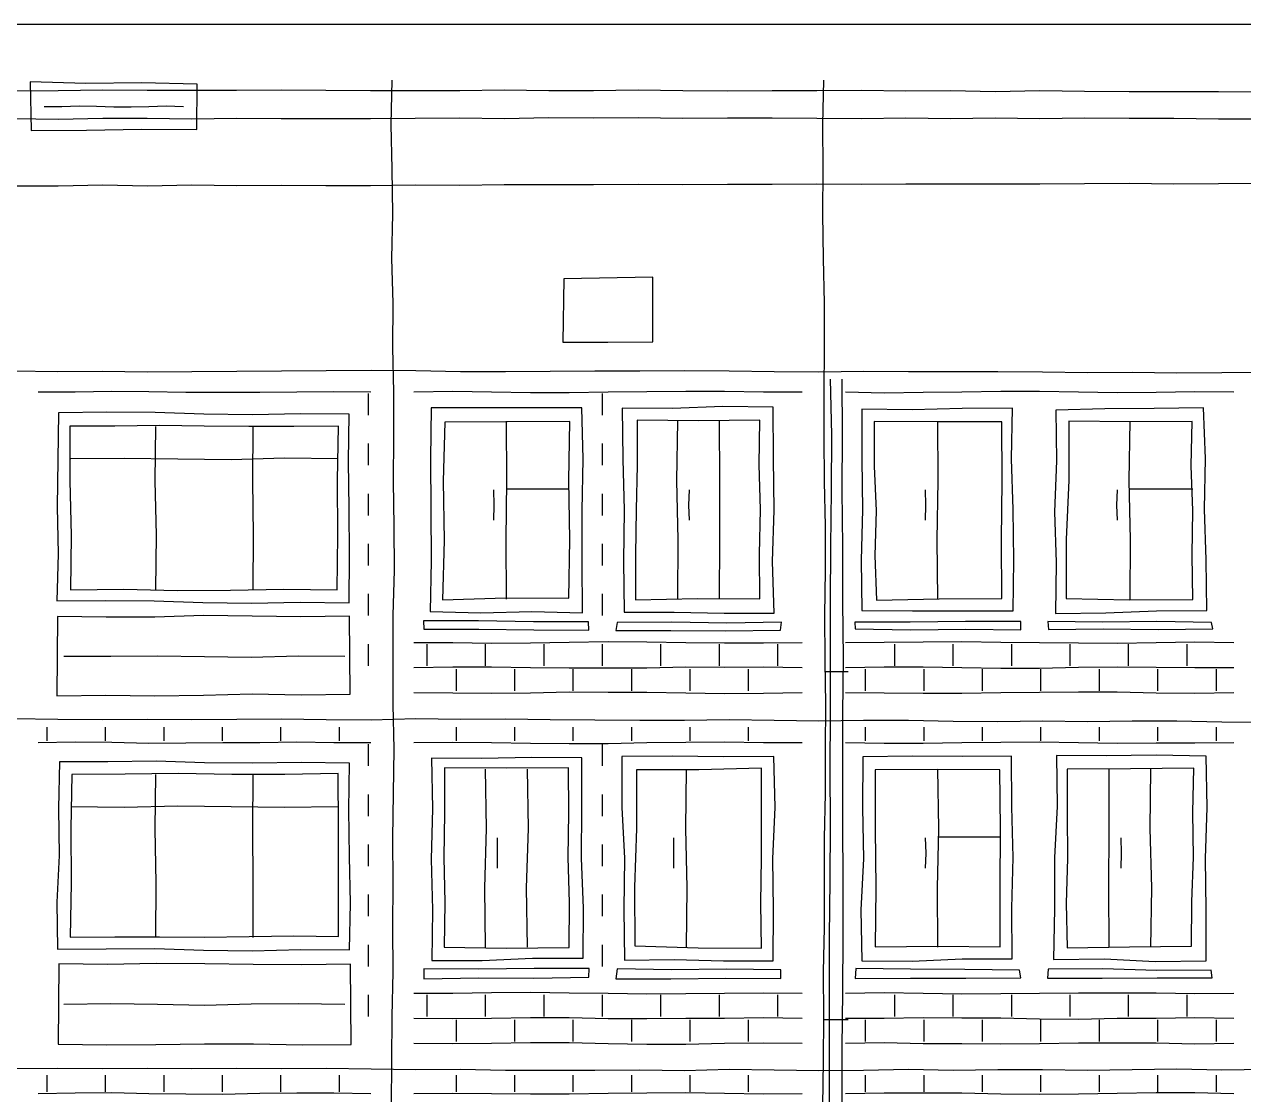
# Model space of a CAD drawing. Header units: millimetres. Extents: x 0 to 320, y 0 to 165.
# Drawn here: x 149.6 to 237.2, y 88.1 to 165 of the extents above; entities that cross this region are included whole.
import ezdxf

# ---------------------------------------------------------------- set-up
doc = ezdxf.new("R2010")
doc.units = ezdxf.units.MM
for name, color, linetype, true_color in [('01_KARKAS', 1, 'Continuous', 0xd62728), ('02_PROYOMY', 5, 'Continuous', 0x1f5fd6), ('03_BALKONY', 3, 'Continuous', 0x2ca02c), ('04_KLADKA', 32, 'Continuous', 0x8c5a2b), ('06_VODOSTOK', 4, 'Continuous', 0x0f9aa0), ('08_KRYSHA', 8, 'Continuous', 0x444444)]:
    doc.layers.add(name, color=color, linetype=linetype, true_color=true_color)

msp = doc.modelspace()

# ---------------------------------------------------------------- linework, layer by layer
at = {"layer": '01_KARKAS'}
for points in [[(240, 165), (236.8, 165), (233.6, 165), (230.4, 165), (227.2, 165), (224, 165), (220.8, 165), (217.6, 165), (214.4, 165), (211.2, 165), (208, 165), (204.8, 165), (201.6, 165), (198.4, 165), (195.2, 165), (192, 165), (188.8, 165), (185.6, 165), (182.4, 165), (179.2, 165), (176, 165), (172.8, 165), (169.6, 165), (166.4, 165), (163.2, 165), (160, 165), (156.8, 165), (153.6, 165), (150.4, 165), (147.2, 165)], [(175.936, 87.306), (175.969, 90.51), (175.996, 93.714), (176.053, 96.918), (176.039, 100.122), (176.066, 103.327), (176.036, 106.531), (176.083, 109.735), (176.136, 112.939), (176.053, 116.143), (176.051, 119.347), (176.05, 122.551), (176.154, 125.755), (176.134, 128.959), (176.088, 132.163), (176.12, 135.367), (176.106, 138.571), (176.042, 141.776), (176.066, 144.98), (175.961, 148.184), (176.042, 151.388), (175.981, 154.592), (175.923, 157.796), (176, 161)], [(206.938, 87.306), (206.98, 90.51), (207.001, 93.714), (206.978, 96.918), (207.04, 100.122), (207.048, 103.327), (207.059, 106.531), (207.12, 109.735), (207.128, 112.939), (207.142, 116.143), (207.108, 119.347), (207.077, 122.551), (207.11, 125.755), (207.119, 128.959), (207.043, 132.163), (207.033, 135.367), (207.013, 138.571), (207.055, 141.776), (207.052, 144.98), (206.965, 148.184), (206.918, 151.388), (206.941, 154.592), (206.936, 157.796), (207, 161)], [(148.742, 140.104), (151.959, 140.061), (155.175, 140.078), (158.392, 140.029), (161.608, 140.063), (164.825, 140.084), (168.041, 140.106), (171.258, 140.131), (174.474, 140.146), (177.691, 140.126), (180.907, 140.071), (184.124, 140.057), (187.34, 140.079), (190.557, 140.104), (193.773, 140.113), (196.99, 140.135), (200.206, 140.099), (203.423, 140.054), (206.639, 140.036), (209.856, 140.087), (213.072, 140.065), (216.289, 140.072), (219.505, 140.067), (222.722, 140.041), (225.938, 139.982), (229.155, 140.009), (232.371, 139.965), (235.588, 139.987), (238.804, 140.02)], [(148.742, 115.12), (151.959, 115.089), (155.175, 115.058), (158.392, 115.076), (161.608, 115.055), (164.825, 115.079), (168.041, 115.116), (171.258, 115.07), (174.474, 115.046), (177.691, 115.13), (180.907, 115.072), (184.124, 115.095), (187.34, 115.047), (190.557, 115.037), (193.773, 115.003), (196.99, 115.009), (200.206, 115.066), (203.423, 115.01), (206.639, 114.953), (209.856, 115.005), (213.072, 115.006), (216.289, 114.932), (219.505, 114.917), (222.722, 114.974), (225.938, 114.918), (229.155, 114.971), (232.371, 114.96), (235.588, 114.886), (238.804, 114.86)], [(148.742, 89.979), (151.959, 90.017), (155.175, 89.979), (158.392, 90.02), (161.608, 89.99), (164.825, 90.004), (168.041, 89.991), (171.258, 89.998), (174.474, 89.949), (177.691, 89.92), (180.907, 89.931), (184.124, 89.865), (187.34, 89.87), (190.557, 89.865), (193.773, 89.887), (196.99, 89.849), (200.206, 89.935), (203.423, 89.877), (206.639, 89.844), (209.856, 89.86), (213.072, 89.936), (216.289, 89.875), (219.505, 89.908), (222.722, 89.922), (225.938, 89.874), (229.155, 89.91), (232.371, 89.958), (235.588, 89.89), (238.804, 89.933)]]:
    msp.add_lwpolyline(points, dxfattribs=at)
at = {"layer": '02_PROYOMY'}
for points in [[(203.369, 137.505), (199.752, 137.537), (196.136, 137.405), (192.519, 137.431)], [(178.802, 137.46), (178.739, 133.797), (178.761, 130.134), (178.78, 126.47), (178.723, 122.807)], [(189.624, 137.446), (186.017, 137.449), (182.409, 137.448), (178.802, 137.46)], [(189.662, 122.726), (189.647, 126.406), (189.648, 130.086), (189.709, 133.767), (189.624, 137.446)], [(192.519, 137.431), (192.55, 133.765), (192.662, 130.099), (192.597, 126.432), (192.656, 122.766)], [(203.426, 122.71), (203.317, 126.408), (203.439, 130.108), (203.387, 133.806), (203.369, 137.505)], [(209.74, 137.346), (209.719, 133.731), (209.774, 130.116), (209.694, 126.501), (209.738, 122.887)], [(220.553, 137.416), (216.949, 137.404), (213.345, 137.299), (209.74, 137.346)], [(220.602, 122.863), (220.64, 126.501), (220.605, 130.14), (220.484, 133.777), (220.553, 137.416)], [(223.665, 137.283), (223.704, 133.632), (223.569, 129.98), (223.701, 126.328), (223.637, 122.676)], [(234.271, 137.46), (230.736, 137.401), (227.2, 137.368), (223.665, 137.283)], [(234.516, 122.901), (234.479, 126.541), (234.34, 130.18), (234.414, 133.822), (234.271, 137.46)], [(179.777, 136.425), (179.654, 132.171), (179.722, 127.915), (179.602, 123.661)], [(188.741, 136.46), (184.259, 136.453), (179.777, 136.425)], [(184.2, 123.7), (184.182, 127.967), (184.226, 132.233), (184.2, 136.5)], [(188.688, 123.773), (188.763, 128.002), (188.672, 132.231), (188.741, 136.46)], [(193.583, 136.556), (193.588, 133.333), (193.513, 130.112), (193.476, 126.89), (193.466, 123.667)], [(202.411, 136.568), (197.997, 136.517), (193.583, 136.556)], [(196.5, 123.7), (196.542, 127.967), (196.436, 132.233), (196.5, 136.5)], [(199.5, 123.7), (199.524, 127.967), (199.52, 132.233), (199.5, 136.5)], [(202.403, 123.738), (202.389, 126.945), (202.439, 130.153), (202.344, 133.361), (202.411, 136.568)], [(219.788, 136.435), (215.2, 136.453), (210.612, 136.477)], [(210.612, 136.477), (210.617, 133.265), (210.766, 130.055), (210.659, 126.842), (210.774, 123.632)], [(215.2, 123.7), (215.144, 127.967), (215.214, 132.233), (215.2, 136.5)], [(219.781, 123.751), (219.754, 127.979), (219.807, 132.207), (219.788, 136.435)], [(224.592, 136.495), (224.6, 132.246), (224.416, 127.999), (224.404, 123.75)], [(233.453, 136.478), (229.023, 136.441), (224.592, 136.495)], [(229, 123.7), (229.034, 127.967), (228.937, 132.233), (229, 136.5)], [(233.516, 123.678), (233.462, 126.878), (233.513, 130.079), (233.394, 133.278), (233.453, 136.478)], [(183.3, 129.37), (183.308, 130.465), (183.3, 131.56)], [(184.2, 131.636), (188.7, 131.636)], [(197.35, 129.37), (197.308, 130.465), (197.35, 131.56)], [(214.3, 129.37), (214.336, 130.465), (214.3, 131.56)], [(228.1, 129.37), (228.06, 130.465), (228.1, 131.56)], [(229, 131.636), (233.5, 131.636)], [(179.602, 123.661), (184.144, 123.792), (188.688, 123.773)], [(193.466, 123.667), (197.934, 123.76), (202.403, 123.738)], [(210.774, 123.632), (215.277, 123.734), (219.781, 123.751)], [(224.404, 123.75), (228.959, 123.655), (233.516, 123.678)], [(178.723, 122.807), (182.369, 122.733), (186.016, 122.822), (189.662, 122.726)], [(192.656, 122.766), (196.246, 122.781), (199.836, 122.691), (203.426, 122.71)], [(209.738, 122.887), (213.359, 122.866), (216.981, 122.861), (220.602, 122.863)], [(223.637, 122.676), (227.264, 122.725), (230.889, 122.874), (234.516, 122.901)], [(190.1, 122.071), (186.149, 122.064), (182.198, 122.152), (178.247, 122.151)], [(178.247, 122.151), (178.255, 121.556)], [(190.119, 121.487), (190.1, 122.071)], [(192.15, 122.031), (192.059, 121.456)], [(203.966, 122.04), (200.028, 121.99), (196.089, 122.059), (192.15, 122.031)], [(203.876, 121.466), (203.966, 122.04)], [(221.147, 122.108), (217.177, 122.101), (213.208, 122.04), (209.238, 122.043)], [(209.238, 122.043), (209.26, 121.566)], [(221.161, 121.496), (221.147, 122.108)], [(234.852, 122.03), (230.931, 122.091), (227.009, 122.047), (223.088, 122.107)], [(223.088, 122.107), (223.131, 121.523)], [(234.957, 121.568), (234.852, 122.03)], [(178.255, 121.556), (182.21, 121.546), (186.164, 121.504), (190.119, 121.487)], [(192.059, 121.456), (195.998, 121.459), (199.937, 121.436), (203.876, 121.466)], [(209.26, 121.566), (213.227, 121.501), (217.194, 121.539), (221.161, 121.496)], [(223.131, 121.523), (227.073, 121.569), (231.015, 121.525), (234.957, 121.568)], [(178.823, 112.284), (178.895, 108.651), (178.787, 105.018), (178.897, 101.384), (178.833, 97.751)], [(189.607, 112.297), (186.012, 112.329), (182.418, 112.253), (178.823, 112.284)], [(189.7, 97.911), (189.745, 101.508), (189.598, 105.104), (189.62, 108.7), (189.607, 112.297)], [(192.5, 112.402), (192.492, 108.745), (192.669, 105.09), (192.63, 101.432), (192.682, 97.775)], [(203.405, 112.411), (199.77, 112.384), (196.135, 112.436), (192.5, 112.402)], [(203.349, 97.72), (203.396, 101.393), (203.348, 105.066), (203.494, 108.738), (203.405, 112.411)], [(209.806, 112.365), (209.783, 108.701), (209.858, 105.037), (209.658, 101.374), (209.74, 97.709)], [(220.491, 112.426), (216.929, 112.393), (213.367, 112.425), (209.806, 112.365)], [(220.541, 97.865), (220.506, 101.505), (220.606, 105.145), (220.502, 108.785), (220.491, 112.426)], [(223.708, 112.477), (223.752, 108.81), (223.576, 105.146), (223.573, 101.48), (223.511, 97.815)], [(234.46, 112.418), (230.876, 112.496), (227.292, 112.444), (223.708, 112.477)], [(234.467, 97.713), (234.472, 101.389), (234.426, 105.066), (234.537, 108.742), (234.46, 112.418)], [(179.758, 111.581), (179.742, 108.359), (179.693, 105.138), (179.773, 101.916), (179.718, 98.694)], [(188.658, 111.587), (184.208, 111.565), (179.758, 111.581)], [(182.7, 98.7), (182.646, 102.967), (182.759, 107.233), (182.7, 111.5)], [(185.7, 98.7), (185.639, 102.967), (185.782, 107.233), (185.7, 111.5)], [(188.705, 98.688), (188.737, 101.913), (188.634, 105.138), (188.678, 108.363), (188.658, 111.587)], [(193.538, 111.434), (193.544, 107.221), (193.4, 103.008), (193.424, 98.794)], [(202.525, 111.559), (198.032, 111.454), (193.538, 111.434)], [(197.136, 98.7), (197.188, 102.967), (197.086, 107.233), (197.136, 111.5)], [(202.511, 98.622), (202.476, 101.856), (202.519, 105.09), (202.53, 108.325), (202.525, 111.559)], [(210.7, 111.449), (210.7, 107.205), (210.741, 102.961), (210.699, 98.717)], [(219.655, 111.431), (215.177, 111.458), (210.7, 111.449)], [(215.2, 98.7), (215.158, 102.967), (215.26, 107.233), (215.2, 111.5)], [(219.679, 98.732), (219.666, 102.965), (219.683, 107.198), (219.655, 111.431)], [(224.475, 111.499), (224.471, 108.287), (224.513, 105.074), (224.405, 101.862), (224.479, 98.65)], [(233.578, 111.573), (229.027, 111.515), (224.475, 111.499)], [(227.5, 98.7), (227.474, 102.967), (227.491, 107.233), (227.5, 111.5)], [(230.5, 98.7), (230.57, 102.967), (230.442, 107.233), (230.5, 111.5)], [(233.426, 98.768), (233.432, 101.969), (233.565, 105.17), (233.516, 108.372), (233.578, 111.573)], [(183.55, 104.37), (183.559, 105.465), (183.55, 106.56)], [(196.236, 104.37), (196.218, 105.465), (196.236, 106.56)], [(214.3, 104.37), (214.347, 105.465), (214.3, 106.56)], [(215.2, 106.636), (219.7, 106.636)], [(228.35, 104.37), (228.397, 105.465), (228.35, 106.56)], [(179.718, 98.694), (184.211, 98.637), (188.705, 98.688)], [(193.424, 98.794), (197.967, 98.659), (202.511, 98.622)], [(210.699, 98.717), (215.189, 98.778), (219.679, 98.732)], [(224.479, 98.65), (228.952, 98.735), (233.426, 98.768)], [(178.833, 97.751), (182.456, 97.745), (186.077, 97.923), (189.7, 97.911)], [(192.682, 97.775), (196.238, 97.807), (199.793, 97.717), (203.349, 97.72)], [(209.74, 97.709), (213.342, 97.693), (216.94, 97.872), (220.541, 97.865)], [(223.511, 97.815), (227.164, 97.864), (230.814, 97.677), (234.467, 97.713)], [(190.139, 97.169), (186.179, 97.176), (182.22, 97.132), (178.261, 97.135)], [(178.261, 97.135), (178.274, 96.435)], [(178.274, 96.435), (182.221, 96.507), (186.169, 96.464), (190.116, 96.537)], [(190.116, 96.537), (190.139, 97.169)], [(192.165, 97.137), (192.064, 96.436)], [(192.064, 96.436), (196.014, 96.419), (199.964, 96.477), (203.913, 96.441)], [(203.907, 97.082), (199.993, 97.131), (196.079, 97.085), (192.165, 97.137)], [(203.913, 96.441), (203.907, 97.082)], [(209.307, 97.158), (209.245, 96.444)], [(209.245, 96.444), (213.219, 96.475), (217.192, 96.465), (221.165, 96.494)], [(221.046, 97.039), (217.133, 97.089), (213.22, 97.116), (209.307, 97.158)], [(221.165, 96.494), (221.046, 97.039)], [(223.113, 97.119), (223.059, 96.484)], [(223.059, 96.484), (227.007, 96.484), (230.955, 96.501), (234.903, 96.505)], [(234.83, 97.056), (230.924, 97.034), (227.019, 97.147), (223.113, 97.119)], [(234.903, 96.505), (234.83, 97.056)]]:
    msp.add_lwpolyline(points, dxfattribs=at)
at = {"layer": '03_BALKONY'}
for points in [[(152.009, 137.081), (151.968, 133.704), (151.917, 130.328), (152.005, 126.95), (151.893, 123.574)], [(172.902, 136.984), (169.42, 137.014), (165.938, 136.959), (162.456, 136.992), (158.974, 137.124), (155.492, 137.14), (152.009, 137.081)], [(172.889, 123.434), (172.916, 126.821), (172.904, 130.209), (172.842, 133.596), (172.902, 136.984)], [(152.844, 136.125), (152.84, 132.206), (152.916, 128.288), (152.885, 124.369)], [(172.128, 136.139), (168.914, 136.102), (165.7, 136.1), (162.486, 136.13), (159.272, 136.179), (156.058, 136.131), (152.844, 136.125)], [(159, 124.4), (159.048, 128.3), (158.97, 132.2), (159, 136.1)], [(166, 124.4), (166.027, 128.3), (165.972, 132.2), (166, 136.1)], [(172.032, 124.378), (172.096, 128.298), (172.069, 132.219), (172.128, 136.139)], [(152.9, 133.8), (156.74, 133.841), (160.58, 133.782), (164.42, 133.746), (168.26, 133.854), (172.1, 133.8)], [(152.885, 124.369), (156.715, 124.424), (160.544, 124.318), (164.373, 124.354), (168.203, 124.426), (172.032, 124.378)], [(151.893, 123.574), (155.393, 123.61), (158.892, 123.595), (162.391, 123.463), (165.89, 123.407), (169.39, 123.49), (172.889, 123.434)], [(151.939, 122.454), (151.903, 116.761)], [(172.922, 122.476), (169.425, 122.443), (165.928, 122.489), (162.431, 122.53), (158.933, 122.419), (155.436, 122.403), (151.939, 122.454)], [(172.96, 116.872), (172.922, 122.476)], [(152.4, 119.6), (155.767, 119.614), (159.133, 119.631), (162.5, 119.581), (165.867, 119.541), (169.233, 119.634), (172.6, 119.6)], [(151.903, 116.761), (155.412, 116.797), (158.922, 116.748), (162.431, 116.8), (165.94, 116.907), (169.45, 116.828), (172.96, 116.872)], [(152.085, 112.028), (152.016, 108.66), (152.066, 105.291), (151.908, 101.924), (151.936, 98.555)], [(172.935, 111.911), (169.46, 111.958), (165.985, 111.921), (162.51, 111.945), (159.035, 112.055), (155.56, 112.029), (152.085, 112.028)], [(172.921, 98.505), (172.989, 101.857), (172.912, 105.208), (172.885, 108.559), (172.935, 111.911)], [(152.97, 111.111), (152.899, 107.215), (152.918, 103.318), (152.854, 99.423)], [(172.119, 111.186), (168.29, 111.111), (164.46, 111.117), (160.629, 111.169), (156.8, 111.132), (152.97, 111.111)], [(159, 99.4), (159.036, 103.3), (158.964, 107.2), (159, 111.1)], [(166, 99.4), (166.002, 103.3), (165.979, 107.2), (166, 111.1)], [(172.132, 99.476), (172.132, 103.379), (172.137, 107.283), (172.119, 111.186)], [(152.9, 108.8), (156.74, 108.77), (160.58, 108.848), (164.42, 108.803), (168.26, 108.759), (172.1, 108.8)], [(152.854, 99.423), (156.067, 99.456), (159.28, 99.442), (162.493, 99.429), (165.706, 99.472), (168.919, 99.51), (172.132, 99.476)], [(151.936, 98.555), (155.433, 98.572), (158.931, 98.616), (162.428, 98.494), (165.926, 98.441), (169.424, 98.531), (172.921, 98.505)], [(152.044, 97.498), (151.991, 91.721)], [(172.997, 97.484), (169.505, 97.429), (166.013, 97.461), (162.521, 97.513), (159.029, 97.522), (155.536, 97.447), (152.044, 97.498)], [(173.046, 91.72), (172.997, 97.484)], [(152.4, 94.6), (155.767, 94.653), (159.133, 94.611), (162.5, 94.532), (165.867, 94.619), (169.233, 94.665), (172.6, 94.6)], [(151.991, 91.721), (155.5, 91.69), (159.009, 91.703), (162.518, 91.749), (166.028, 91.762), (169.537, 91.695), (173.046, 91.72)]]:
    msp.add_lwpolyline(points, dxfattribs=at)
at = {"layer": '04_KLADKA'}
for points in [[(150.55, 138.6), (153.206, 138.611), (155.861, 138.658), (158.517, 138.624), (161.172, 138.585), (163.828, 138.568), (166.483, 138.58), (169.139, 138.601), (171.794, 138.629), (174.45, 138.6)], [(174.3, 136.92), (174.3, 138.48)], [(177.55, 138.6), (180.34, 138.645), (183.13, 138.599), (185.92, 138.562), (188.71, 138.544), (191.5, 138.596), (194.29, 138.626), (197.08, 138.647), (199.87, 138.637), (202.66, 138.607), (205.45, 138.6)], [(191.1, 136.92), (191.1, 138.48)], [(208.55, 138.6), (211.34, 138.538), (214.13, 138.588), (216.92, 138.611), (219.71, 138.642), (222.5, 138.645), (225.29, 138.594), (228.08, 138.547), (230.87, 138.569), (233.66, 138.625), (236.45, 138.6)], [(174.3, 133.32), (174.3, 134.88)], [(191.1, 133.32), (191.1, 134.88)], [(174.3, 129.72), (174.3, 131.28)], [(191.1, 129.72), (191.1, 131.28)], [(174.3, 126.12), (174.3, 127.68)], [(191.1, 126.12), (191.1, 127.68)], [(174.3, 122.52), (174.3, 124.08)], [(191.1, 122.52), (191.1, 124.08)], [(174.3, 118.92), (174.3, 120.48)], [(177.55, 120.6), (180.34, 120.6), (183.13, 120.549), (185.92, 120.574), (188.71, 120.605), (191.5, 120.655), (194.29, 120.645), (197.08, 120.595), (199.87, 120.556), (202.66, 120.555), (205.45, 120.6)], [(178.5, 118.92), (178.5, 120.48)], [(182.7, 118.92), (182.7, 120.48)], [(186.9, 118.92), (186.9, 120.48)], [(191.1, 118.92), (191.1, 120.48)], [(195.3, 118.92), (195.3, 120.48)], [(199.5, 118.92), (199.5, 120.48)], [(203.7, 118.92), (203.7, 120.48)], [(208.55, 120.6), (211.34, 120.612), (214.13, 120.638), (216.92, 120.657), (219.71, 120.624), (222.5, 120.593), (225.29, 120.562), (228.08, 120.544), (230.87, 120.592), (233.66, 120.631), (236.45, 120.6)], [(212.1, 118.92), (212.1, 120.48)], [(216.3, 118.92), (216.3, 120.48)], [(220.5, 118.92), (220.5, 120.48)], [(224.7, 118.92), (224.7, 120.48)], [(228.9, 118.92), (228.9, 120.48)], [(233.1, 118.92), (233.1, 120.48)], [(177.55, 118.8), (180.34, 118.848), (183.13, 118.836), (185.92, 118.797), (188.71, 118.768), (191.5, 118.778), (194.29, 118.777), (197.08, 118.838), (199.87, 118.824), (202.66, 118.838), (205.45, 118.8)], [(180.6, 117.12), (180.6, 118.68)], [(184.8, 117.12), (184.8, 118.68)], [(189, 117.12), (189, 118.68)], [(193.2, 117.12), (193.2, 118.68)], [(197.4, 117.12), (197.4, 118.68)], [(201.6, 117.12), (201.6, 118.68)], [(208.55, 118.8), (211.34, 118.852), (214.13, 118.847), (216.92, 118.801), (219.71, 118.74), (222.5, 118.754), (225.29, 118.814), (228.08, 118.837), (230.87, 118.822), (233.66, 118.804), (236.45, 118.8)], [(210, 117.12), (210, 118.68)], [(214.2, 117.12), (214.2, 118.68)], [(218.4, 117.12), (218.4, 118.68)], [(222.6, 117.12), (222.6, 118.68)], [(226.8, 117.12), (226.8, 118.68)], [(231, 117.12), (231, 118.68)], [(235.2, 117.12), (235.2, 118.68)], [(177.55, 117), (180.34, 116.978), (183.13, 116.946), (185.92, 116.983), (188.71, 117.04), (191.5, 117.026), (194.29, 117.025), (197.08, 116.969), (199.87, 116.937), (202.66, 116.953), (205.45, 117)], [(208.55, 117), (211.34, 116.982), (214.13, 116.948), (216.92, 116.952), (219.71, 116.989), (222.5, 117.015), (225.29, 117.054), (228.08, 117.037), (230.87, 116.973), (233.66, 116.955), (236.45, 117)], [(151.2, 113.52), (151.2, 114.5)], [(155.4, 113.52), (155.4, 114.5)], [(159.6, 113.52), (159.6, 114.5)], [(163.8, 113.52), (163.8, 114.5)], [(168, 113.52), (168, 114.5)], [(172.2, 113.52), (172.2, 114.5)], [(180.6, 113.52), (180.6, 114.5)], [(184.8, 113.52), (184.8, 114.5)], [(189, 113.52), (189, 114.5)], [(193.2, 113.52), (193.2, 114.5)], [(197.4, 113.52), (197.4, 114.5)], [(201.6, 113.52), (201.6, 114.5)], [(210, 113.52), (210, 114.5)], [(214.2, 113.52), (214.2, 114.5)], [(218.4, 113.52), (218.4, 114.5)], [(222.6, 113.52), (222.6, 114.5)], [(226.8, 113.52), (226.8, 114.5)], [(231, 113.52), (231, 114.5)], [(235.2, 113.52), (235.2, 114.5)], [(150.55, 113.4), (153.206, 113.45), (155.861, 113.43), (158.517, 113.36), (161.172, 113.377), (163.828, 113.407), (166.483, 113.413), (169.139, 113.454), (171.794, 113.404), (174.45, 113.4)], [(174.3, 111.72), (174.3, 113.28)], [(177.55, 113.4), (180.34, 113.422), (183.13, 113.416), (185.92, 113.364), (188.71, 113.337), (191.5, 113.341), (194.29, 113.395), (197.08, 113.434), (199.87, 113.46), (202.66, 113.415), (205.45, 113.4)], [(191.1, 111.72), (191.1, 113.28)], [(208.55, 113.4), (211.34, 113.348), (214.13, 113.36), (216.92, 113.418), (219.71, 113.434), (222.5, 113.445), (225.29, 113.403), (228.08, 113.357), (230.87, 113.377), (233.66, 113.385), (236.45, 113.4)], [(174.3, 108.12), (174.3, 109.68)], [(191.1, 108.12), (191.1, 109.68)], [(174.3, 104.52), (174.3, 106.08)], [(191.1, 104.52), (191.1, 106.08)], [(174.3, 100.92), (174.3, 102.48)], [(191.1, 100.92), (191.1, 102.48)], [(174.3, 97.32), (174.3, 98.88)], [(191.1, 97.32), (191.1, 98.88)], [(174.3, 93.72), (174.3, 95.28)], [(177.55, 95.4), (180.34, 95.386), (183.13, 95.453), (185.92, 95.464), (188.71, 95.417), (191.5, 95.405), (194.29, 95.346), (197.08, 95.383), (199.87, 95.408), (202.66, 95.417), (205.45, 95.4)], [(178.5, 93.72), (178.5, 95.28)], [(182.7, 93.72), (182.7, 95.28)], [(186.9, 93.72), (186.9, 95.28)], [(191.1, 93.72), (191.1, 95.28)], [(195.3, 93.72), (195.3, 95.28)], [(199.5, 93.72), (199.5, 95.28)], [(203.7, 93.72), (203.7, 95.28)], [(208.55, 95.4), (211.34, 95.444), (214.13, 95.385), (216.92, 95.34), (219.71, 95.368), (222.5, 95.39), (225.29, 95.416), (228.08, 95.429), (230.87, 95.423), (233.66, 95.368), (236.45, 95.4)], [(212.1, 93.72), (212.1, 95.28)], [(216.3, 93.72), (216.3, 95.28)], [(220.5, 93.72), (220.5, 95.28)], [(224.7, 93.72), (224.7, 95.28)], [(228.9, 93.72), (228.9, 95.28)], [(233.1, 93.72), (233.1, 95.28)], [(177.55, 93.6), (180.34, 93.576), (183.13, 93.61), (185.92, 93.659), (188.71, 93.643), (191.5, 93.566), (194.29, 93.568), (197.08, 93.589), (199.87, 93.597), (202.66, 93.646), (205.45, 93.6)], [(180.6, 91.92), (180.6, 93.48)], [(184.8, 91.92), (184.8, 93.48)], [(189, 91.92), (189, 93.48)], [(193.2, 91.92), (193.2, 93.48)], [(197.4, 91.92), (197.4, 93.48)], [(201.6, 91.92), (201.6, 93.48)], [(208.55, 93.6), (211.34, 93.595), (214.13, 93.657), (216.92, 93.633), (219.71, 93.62), (222.5, 93.553), (225.29, 93.535), (228.08, 93.589), (230.87, 93.607), (233.66, 93.652), (236.45, 93.6)], [(210, 91.92), (210, 93.48)], [(214.2, 91.92), (214.2, 93.48)], [(218.4, 91.92), (218.4, 93.48)], [(222.6, 91.92), (222.6, 93.48)], [(226.8, 91.92), (226.8, 93.48)], [(231, 91.92), (231, 93.48)], [(235.2, 91.92), (235.2, 93.48)], [(177.55, 91.8), (180.34, 91.784), (183.13, 91.797), (185.92, 91.864), (188.71, 91.857), (191.5, 91.778), (194.29, 91.742), (197.08, 91.738), (199.87, 91.796), (202.66, 91.818), (205.45, 91.8)], [(208.55, 91.8), (211.34, 91.841), (214.13, 91.784), (216.92, 91.77), (219.71, 91.746), (222.5, 91.779), (225.29, 91.832), (228.08, 91.823), (230.87, 91.828), (233.66, 91.756), (236.45, 91.8)], [(151.2, 88.32), (151.2, 89.5)], [(155.4, 88.32), (155.4, 89.5)], [(159.6, 88.32), (159.6, 89.5)], [(163.8, 88.32), (163.8, 89.5)], [(168, 88.32), (168, 89.5)], [(172.2, 88.32), (172.2, 89.5)], [(180.6, 88.32), (180.6, 89.5)], [(184.8, 88.32), (184.8, 89.5)], [(189, 88.32), (189, 89.5)], [(193.2, 88.32), (193.2, 89.5)], [(197.4, 88.32), (197.4, 89.5)], [(201.6, 88.32), (201.6, 89.5)], [(210, 88.32), (210, 89.5)], [(214.2, 88.32), (214.2, 89.5)], [(218.4, 88.32), (218.4, 89.5)], [(222.6, 88.32), (222.6, 89.5)], [(226.8, 88.32), (226.8, 89.5)], [(231, 88.32), (231, 89.5)], [(235.2, 88.32), (235.2, 89.5)], [(150.55, 88.2), (153.206, 88.226), (155.861, 88.257), (158.517, 88.2), (161.172, 88.171), (163.828, 88.149), (166.483, 88.207), (169.139, 88.229), (171.794, 88.229), (174.45, 88.2)], [(177.55, 88.2), (180.34, 88.21), (183.13, 88.184), (185.92, 88.155), (188.71, 88.16), (191.5, 88.213), (194.29, 88.244), (197.08, 88.256), (199.87, 88.204), (202.66, 88.16), (205.45, 88.2)], [(208.55, 88.2), (211.34, 88.239), (214.13, 88.239), (216.92, 88.235), (219.71, 88.172), (222.5, 88.136), (225.29, 88.157), (228.08, 88.208), (230.87, 88.266), (233.66, 88.249), (236.45, 88.2)]]:
    msp.add_lwpolyline(points, dxfattribs=at)
at = {"layer": '06_VODOSTOK'}
for points in [[(207.396, 87.5), (207.396, 91.5), (207.417, 95.5), (207.398, 99.5), (207.457, 103.5), (207.485, 107.5), (207.458, 111.5), (207.491, 115.5), (207.486, 119.5), (207.489, 123.5), (207.5, 127.5), (207.542, 131.5), (207.571, 135.5), (207.475, 139.5)], [(208.316, 87.5), (208.306, 91.5), (208.354, 95.5), (208.398, 99.5), (208.39, 103.5), (208.371, 107.5), (208.361, 111.5), (208.372, 115.5), (208.406, 119.5), (208.372, 123.5), (208.372, 127.5), (208.318, 131.5), (208.339, 135.5), (208.325, 139.5)], [(207.05, 118.5), (208.75, 118.5)], [(207.05, 93.5), (208.75, 93.5)]]:
    msp.add_lwpolyline(points, dxfattribs=at)
at = {"layer": '08_KRYSHA'}
for points in [[(148.778, 160.236), (151.985, 160.249), (155.191, 160.295), (158.397, 160.27), (161.603, 160.262), (164.809, 160.271), (168.015, 160.309), (171.222, 160.267), (174.428, 160.241), (177.634, 160.259), (180.84, 160.258), (184.046, 160.308), (187.253, 160.256), (190.459, 160.253), (193.665, 160.289), (196.871, 160.255), (200.077, 160.218), (203.284, 160.259), (206.49, 160.255), (209.696, 160.269), (212.902, 160.215), (216.108, 160.243), (219.314, 160.178), (222.521, 160.238), (225.727, 160.211), (228.933, 160.166), (232.139, 160.185), (235.345, 160.183), (238.552, 160.144)], [(161.97, 160.714), (157.974, 160.79), (153.977, 160.763), (149.981, 160.865)], [(149.981, 160.865), (150.049, 157.384)], [(161.962, 157.444), (161.97, 160.714)], [(151, 159.1), (152.25, 159.108), (153.5, 159.158), (154.75, 159.133), (156, 159.066), (157.25, 159.084), (158.5, 159.09), (159.75, 159.149), (161, 159.1)], [(148.778, 158.238), (151.985, 158.198), (155.191, 158.252), (158.397, 158.261), (161.603, 158.221), (164.809, 158.273), (168.015, 158.247), (171.222, 158.244), (174.428, 158.234), (177.634, 158.261), (180.84, 158.283), (184.046, 158.237), (187.253, 158.307), (190.459, 158.276), (193.665, 158.305), (196.871, 158.268), (200.077, 158.286), (203.284, 158.278), (206.49, 158.271), (209.696, 158.242), (212.902, 158.288), (216.108, 158.242), (219.314, 158.281), (222.521, 158.244), (225.727, 158.277), (228.933, 158.253), (232.139, 158.258), (235.345, 158.223), (238.552, 158.215)], [(150.049, 157.384), (154.02, 157.396), (157.991, 157.464), (161.962, 157.444)], [(148.778, 153.389), (151.985, 153.391), (155.191, 153.466), (158.397, 153.395), (161.603, 153.466), (164.809, 153.435), (168.015, 153.439), (171.222, 153.42), (174.428, 153.427), (177.634, 153.473), (180.84, 153.445), (184.046, 153.508), (187.253, 153.492), (190.459, 153.501), (193.665, 153.522), (196.871, 153.491), (200.077, 153.518), (203.284, 153.532), (206.49, 153.542), (209.696, 153.51), (212.902, 153.537), (216.108, 153.536), (219.314, 153.556), (222.521, 153.546), (225.727, 153.577), (228.933, 153.586), (232.139, 153.552), (235.345, 153.557), (238.552, 153.597)], [(188.323, 146.722), (188.256, 142.161)], [(194.717, 146.838), (188.323, 146.722)], [(194.723, 142.182), (194.717, 146.838)], [(188.256, 142.161), (191.489, 142.179), (194.723, 142.182)]]:
    msp.add_lwpolyline(points, dxfattribs=at)

doc.saveas('drawing.dxf')
